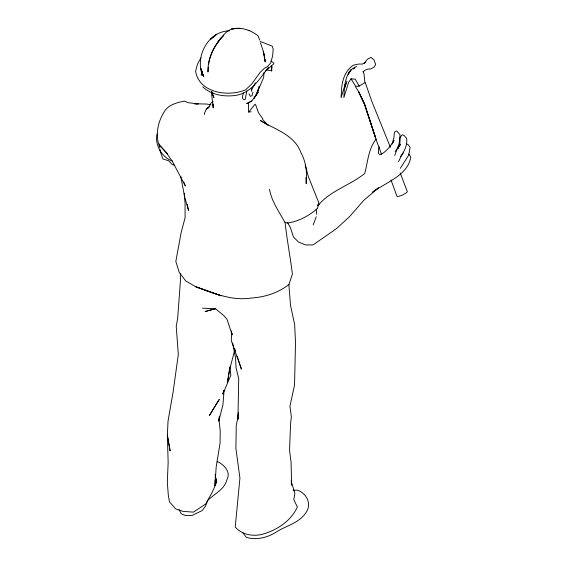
<?xml version="1.0" encoding="UTF-8"?>
<svg xmlns="http://www.w3.org/2000/svg" width="567" height="567" viewBox="0 0 567 567"><rect width="100%" height="100%" fill="white"/><g stroke="black" fill="none" stroke-linecap="round" stroke-linejoin="round"><path stroke-width="0.85" d="M215.035 479.639L214.964 485.657L216.162 467.137L220.06 443.075L220.244 431.104L218.99 419.509L219.5 416.15M231.605 331.015L231.315 340.724L241.429 369.152L237.155 356.062M251.606 91.259L251.698 89.062M263.967 72.59L263.69 77.353L255.88 95.667L251.762 100.961L246.843 103.619L251.762 100.961M238.423 412.322L237.92 419.126L238.416 416.688M208.358 67.133L207.976 72.037C207.416 57.465 214.836 44.006 224.709 33.772C233.491 24.069 249.331 28.711 258.105 35.891L259.764 40.165M238.409 412.974L237.92 419.126L238.728 378.664L236.063 367.87L235.539 358.011L232.661 343M224.078 390.408L222.909 404.951L218.742 421.132M213.114 105.816L213.298 103.974L213.164 107.936L211.399 91.932M201.93 71.555L201.71 73.186C195.948 54.51 208.897 31.277 229.373 30.824M251.635 88.962L251.443 90.224L255.391 82.775M218.784 420.771L219.436 416.483M229.685 367.884L227.473 382.115L229.883 368.649L234.398 351.391M201.916 70.939L201.25 75.191L202.015 71.095M258.984 86.39L257.928 92.329L255.88 95.667L258.113 89.366M243.64 92.917C242.35 95.1 241.344 100.876 245.22 99.395L246.815 90.84M157.109 133.989C154.38 144.805 162.127 157.746 172.63 161.148M208.543 64.681C209.755 55.998 213.603 47.862 219.039 41.037M238.516 415.25L236.248 425.229L235.893 448.355L239.926 478.116L235.234 527.048C241.797 534.49 251.748 536.446 261.189 534.617C276.313 530.556 290.531 521.647 297.37 507.089L293.791 499.57L294.883 493.41L291.098 480.816M223.809 390.252L222.788 394.143L230.854 375.241L229.904 366.991M394.703 155.528L399.175 143.408L400.054 134.804L396.787 131.012L394.979 131.657L394.278 133.479L393.93 137.611L392.052 144.068L394.051 140.573C390.486 146.144 386.29 151.97 380.096 154.777L378.38 153.366L378.713 148.093L379.635 146.966M346.054 83.484L344.382 88.7L343.871 97.588L348.606 82.413L351.001 78.834L354.559 79.118M398.615 161.616C401.783 153.877 407.942 147.441 406.638 138.383L404.257 135.619L402.23 134.762L400.231 137.299L399.834 144.146L397.836 148.632L400.43 144.465L395.185 151.538M346.905 81.124L344.382 88.7C345.381 80.067 347.309 69.535 356.799 66.474M345.246 84.107L341.1 97.68L341.61 88.792C342.291 79.678 345.367 70.591 353.241 65.24L358.429 64.078L362.455 64.05L365.261 62.235L364.326 63.426M313.197 224.943L316.23 216.8M400.316 168.307L408.658 155.266L410.132 147.342L408.127 144.613L406.298 143.777M200.916 57.912L197.564 63.965L195.608 71.258C199.145 93.123 228.579 97.212 245.745 89.728L251.805 83.888L260.281 72.207L264.052 68.564L267.659 66.403L270.657 63.079L272.592 55.991L273.195 49.024L272.188 46.097L260.125 41.419M349.47 72.548L351.136 69.677L348.173 73.292L349.499 72.243M268.496 67.197C260.04 78.459 251.465 92.598 236.517 95.27C224.794 97.099 211.611 95.228 202.71 86.801M348.131 74.596L349.059 73.263M376.282 138.915C368.302 148.639 367.912 161.808 364.73 173.467C349.903 185.48 330.022 190.696 317.789 205.793M364.347 63.355L367.239 59.415L370.747 57.387L373.937 59.712L375.673 64.51L374.227 66.984L370.719 69.011L367.735 69.075L364.744 70.358L363.291 71.924M400.55 156.421L403.661 152.261M217.763 42.242L221.18 37.684M248.785 112.089L255.051 104.179L255.618 104.619L258.417 112.592L262.89 118.942L262.599 119.538L268.007 125.031L260.614 120.651L268.007 125.031M220.45 39.187L223.852 35.459M265.186 71.527L273.882 63.674L273.492 62.731L270.941 61.137M271.387 70.811L271.869 66.523L271.607 70.889L271.387 65.751M353.482 69.096L354.807 68.047M209.79 106.504L206.402 109.041L204.425 113.301L204.588 114.506M373.079 191.731L375.751 189.768M377.083 188.79L378.416 187.805L363.695 200.435L349.676 216.537L336.422 228.664L313.027 244.937L305.422 244.901L298.334 241.925L293.394 236.893L290.474 227.778L287.519 222.477M372.533 192.213C385.893 182.397 407.248 175.685 410.799 157.498L409.459 154.791L408.552 154.174M208.585 107.716L206.402 109.041L209.06 106.695L211.229 102.606L213.199 101.854M317.64 205.105L319.228 204.326M215.028 308.732L205.084 311.567L215.347 308.802M251.117 111.791L248.502 111.99L248.495 102.747M293.068 490.235L297.321 490.193C306.166 492.929 311.928 503.524 306.463 511.824C300.049 522.654 286.959 525.425 276.852 531.655C268.028 537.459 256.567 540.606 246.291 537.282L242.499 532.342M202.483 308.172L215.63 308.824L224.142 315.904L227.048 319.405L232.158 334.891L232.144 333.176M350.654 79.125L351.788 79.21M196.94 104.016L194.41 103.733L206.856 104.066L211.002 104.753M198.457 104.009L188.124 102.641L184.197 101.103C177.556 102.528 169.944 104.307 165.521 109.863C157.98 120.799 154.663 134.62 159.766 147.307L159.483 143.933M267.574 70.188L271.869 70.655M217.062 461.744L218.699 462.133C225.014 465.861 230.982 472.354 226.835 479.966C224.376 489.69 214.326 493.722 207.834 500.406L205.268 506.544L202.065 510.633L192.05 515.453L185.359 515.538L181.192 513.78L179.044 509.641M174.82 165.295L172.29 164.6L168.555 160.702L162.935 158.98L160.071 150.907L159.979 149.206M248.14 30.299L249.147 30.597M266.207 123.982C279.609 130.757 295.62 137.349 300.907 152.686C306.244 162.183 307.236 172.942 306.166 183.616L305.882 177.45M167.563 153.841L160.092 145.726L167.286 154.04L172.269 161.248L185.388 185.99L183.743 181.936M212.044 91.826L213.39 93.718M351.285 79.231L355.679 86.297L358.89 86.205L364.928 82.718L364.007 74.008L363.015 71.258M355.346 86.489L358.684 91.875L364.659 104.314L375.389 137.079L364.283 103.959L358.5 91.407L364.659 104.314L375.404 137.646L381.499 154.196M355.197 79.096L359.23 86.177M249.005 93.846L250.359 96.312L252.01 95.71L252.96 92.052M211.456 91.868L213.95 97.524L211.611 92.145M202.135 72.647L201.505 71.01L203.723 76.736L202.773 74.284M390.457 147.37L371.867 101.514L365.24 82.534M400.182 172.871L407.397 191.788L406.071 192.943L402.506 195.076L398.863 196.345L397.035 196.409L390.947 179.852M234.752 348.698L235.553 351.15M215.162 477.265L216.672 482.184L212.058 492.588L205.608 504.063L193.432 512.121L183.113 511.391L175.685 508.904L169.483 501.88L168.385 495.976L167.322 482.552L168.144 462.495L167.364 435.265L168.03 421.075L173.112 391.946L178.321 354.418L176.217 326.181L177.648 318.498L180.426 280.814L180.32 273.896M264.442 58.415L265.306 61.81L264.548 58.734M215.254 476.542L216.672 482.184L215.099 474.487M264.562 58.805L265.306 61.81M291.225 483.523L291.651 485.224L291.069 462.034L289.553 450.425L290.552 423.96L291.36 416.802L289.943 406.291L294.542 384.979L295.513 342.737L294.656 324.586L290.51 305.358L288.865 284.258M260.494 42.787L263.308 51.399L264.945 60.364M269.495 189.286C271.565 201.37 279.07 211.654 284.818 222.214L287.256 223.072C298.717 221.456 308.909 215.864 317.57 208.373L318.675 202.398L308.242 176.302L305.308 165.11L305.393 166.875M187.245 204.347L188.506 210.378L184.757 197.408L180.774 176.387M316.195 209.11L316.74 214.305M184.19 193.269L185.069 202.943L185.076 217.841L181.178 232.399L175.82 261.458L179.222 272.33L185.692 280.842L195.92 286.881L221.109 295.783L196.097 286.852C213.83 293.359 231.853 301.056 251.238 298.036C264.924 297.122 278.099 293.061 288.936 284.457L292.402 274.18C290.325 256.78 286.874 239.572 285.073 222.179M271.607 65.871L271.607 70.889M216.452 403.924L209.301 415.611L219.287 399.395L216.452 403.924M257.928 92.329L253.796 98.495L257.928 92.329M212.972 37.224L210.57 39.3L216.686 34.176L212.972 37.224M239.947 28.364L231.839 28.818L239.947 28.364M202.908 75.326L200.916 68.557L202.908 75.326M264.52 56.367L263.308 51.399L264.739 57.685L264.52 56.367M170.107 450.829L167.364 435.265L170.107 450.829"/></g></svg>
